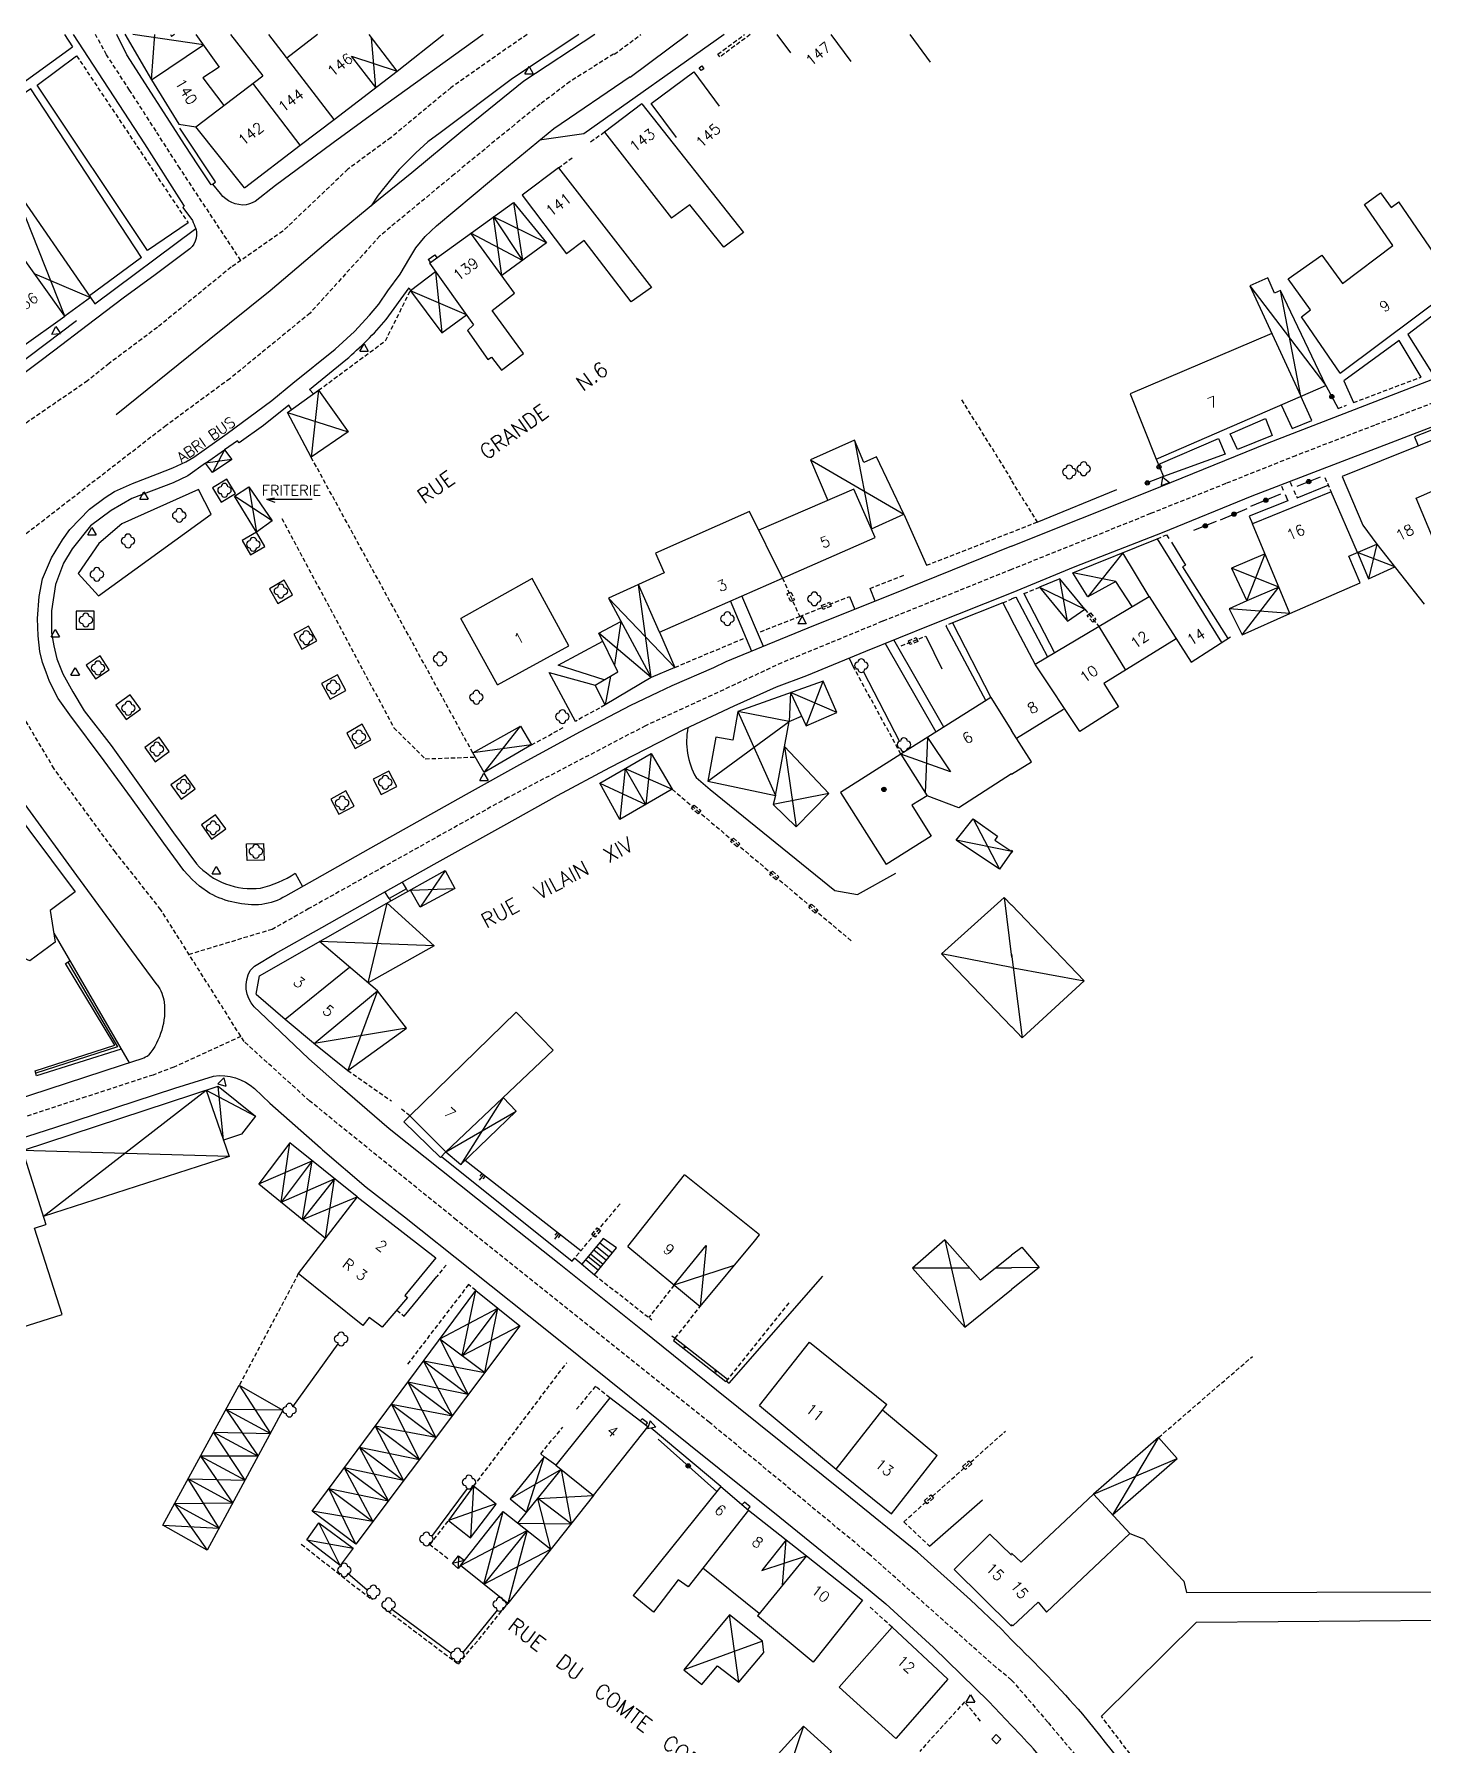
# Model space of a CAD drawing. Header units: millimetres. Extents: x 120999 to 122000, y 130000 to 131001.
# Drawn here: x 121385.4 to 121548.2, y 130799.4 to 131000 of the extents above; entities that cross this region are included whole.
import ezdxf
from ezdxf.enums import TextEntityAlignment as Align

# ---------------------------------------------------------------- set-up
doc = ezdxf.new("R2010")
doc.units = ezdxf.units.MM
doc.linetypes.add('DASHED', pattern=[0.75, 0.5, -0.25])
doc.layers.get('0').update_dxf_attribs({"linetype": 'CONTINUOUS'})
for name, color, linetype in [('W0001', 6, 'DASHED'), ('W0008', 7, 'CONTINUOUS'), ('W0100', 7, 'CONTINUOUS'), ('W0112', 1, 'DASHED'), ('W0211', 2, 'CONTINUOUS'), ('W0300', 7, 'CONTINUOUS'), ('W0310', 3, 'CONTINUOUS'), ('W0322', 7, 'CONTINUOUS'), ('W0420', 7, 'CONTINUOUS'), ('W0471', 7, 'CONTINUOUS'), ('W0984', 7, 'CONTINUOUS'), ('W0989', 7, 'CONTINUOUS'), ('W0991', 7, 'CONTINUOUS'), ('W1102', 7, 'CONTINUOUS')]:
    doc.layers.add(name, color=color, linetype=linetype)
doc.styles.get("Standard").update_dxf_attribs({"font": 'romans.shx', "width": 0.85})

# ---------------------------------------------------------------- blocks, each defined once
blk = doc.blocks.new('OH01')
at = {"layer": 'W0322', "color": 0}
for radius in [0.25, 0.15]:
    blk.add_circle((0, 0), radius, dxfattribs=at)
blk = doc.blocks.new('BI04')
at = {"layer": 'W0471', "color": 0}
for p, q in [((-1, -0.58), (0, 1.15)), ((0, 1.15), (1, -0.58)), ((-1, -0.58), (1, -0.58))]:
    blk.add_line(p, q, dxfattribs=at)
blk = doc.blocks.new('TP10')
at = {"layer": 'W0300', "color": 0}
for centre, start, end in [((-0.4, 0), 90, 270), ((0, 0.4), 0, 180), ((0.4, 0), 270, 90), ((0, -0.4), 180, 360)]:
    blk.add_arc(centre, 0.4, start, end, dxfattribs=at)
blk = doc.blocks.new('OH02')
at = {"layer": 'W0112', "color": 0}
for p, q in [((-0.5, 0.25), (0.5, 0.25)), ((-0.5, -0.25), (-0.5, 0.25)), ((0.5, 0.25), (0.5, -0.25)), ((0.5, -0.25), (-0.5, -0.25))]:
    blk.add_line(p, q, dxfattribs=at)
blk = doc.blocks.new('BI01')
at = {"layer": 'W0420', "color": 0}
for p, q in [((-0.75, 0.75), (0.75, 0.75)), ((-0.75, -0.75), (-0.75, 0.75)), ((0.75, 0.75), (0.75, -0.75)), ((0.75, -0.75), (-0.75, -0.75))]:
    blk.add_line(p, q, dxfattribs=at)
blk = doc.blocks.new('TP15')
at = {"color": 0}
for p, q in [((-0.29, 0.5), (-0.29, 0)), ((0, 1), (0, 0)), ((0.29, 0.5), (0.29, 0))]:
    blk.add_line(p, q, dxfattribs=at)
blk = doc.blocks.new('BB01')
at = {"layer": 'W0991', "color": 0}
for p, q in [((-0.5, 0.04), (-0.04, 0.5)), ((-0.48, -0.13), (0.13, 0.48)), ((-0.43, -0.25), (0.25, 0.43)), ((-0.36, -0.35), (0.35, 0.36)), ((-0.26, -0.43), (0.43, 0.26)), ((-0.13, -0.48), (0.48, 0.13)), ((0.03, -0.5), (0.5, -0.03)), ((0.31, -0.39), (0.39, -0.31))]:
    blk.add_line(p, q, dxfattribs=at)
blk.add_circle((0, 0), 0.5, dxfattribs=at)

msp = doc.modelspace()

# ---------------------------------------------------------------- linework, layer by layer
at = {"layer": 'W0001'}
msp.add_line((121453.41, 130997.69), (121456.52, 131000), dxfattribs=at)
for points in [[(121443.19, 130999.99), (121440.69, 130998.31), (121434.25, 130993.76), (121427.22, 130987.93), (121422.17, 130984.21), (121414.54, 130976.95), (121408.46, 130972.71), (121399.82, 130965.65), (121394.17, 130961.43), (121391.63, 130959.38)], [(121409.6, 130973.5), (121402.45, 130984.32), (121399.66, 130988.67), (121396.56, 130993.49), (121393.86, 130997.64), (121392.56, 131000)], [(121453.33, 130997.72), (121453.33, 130997.72), (121448.22, 130994.48), (121444.7, 130991.83), (121441.72, 130989.43), (121434.65, 130983.62), (121425.91, 130976.38), (121417.74, 130967.34), (121408.32, 130959.64), (121400.84, 130954.14), (121374.72, 130933.92)], [(121552.27, 130957.89), (121542.55, 130954.16), (121533.33, 130950.61), (121525.11, 130947.33), (121516.3, 130943.81), (121508.62, 130940.72), (121500, 130937.26)], [(121500, 130937.26), (121493.72, 130934.73), (121484.87, 130931.18), (121473.05, 130926.31), (121457.08, 130918.93), (121440.91, 130910.5), (121426.39, 130902.41), (121417.58, 130897.48), (121413.29, 130895.05), (121403.54, 130892.11)], [(121500, 130807.01), (121498.16, 130808.5), (121483.38, 130821.69), (121464.56, 130837.22), (121450.89, 130848.17), (121434.89, 130860.96), (121417.68, 130874.92), (121409.99, 130881.89), (121400.22, 130897.36), (121394.91, 130904.09), (121387.71, 130913.89), (121382.57, 130922.56), (121379.04, 130926.68), (121373.55, 130933.16)], [(121409.62, 130882.49), (121401.76, 130878.9), (121399.34, 130877.97), (121391.43, 130875.39), (121380.96, 130871.99), (121365.05, 130866.88), (121350.27, 130862.15), (121338.89, 130857.99), (121331.27, 130855.06), (121323.75, 130851.43)], [(121500, 130807.01), (121504.28, 130802.03), (121511.06, 130793.96), (121515.24, 130788.36), (121520.35, 130780.99), (121526.69, 130771.52), (121532.07, 130763.18), (121536.43, 130756.44), (121540.92, 130750)]]:
    msp.add_lwpolyline(points, dxfattribs=at)
msp.add_polyline3d([(121391.63, 130959.38, 0), (121353.26, 130933.08, 0), (121311.23, 130902.16, 0)], dxfattribs=at)
at = {"layer": 'W0008'}
msp.add_line((121462.03, 131000), (121455.26, 130994.96), dxfattribs=at)
for points in [[(121389.95, 131000), (121392.87, 130995.52), (121398.31, 130987.17), (121402.89, 130979.98), (121402.96, 130979.88), (121402.81, 130979.7)], [(121451.12, 130999.99), (121442.8, 130994.53), (121435.39, 130988.56), (121429.66, 130983.78), (121425.56, 130980.46), (121420.34, 130976.15), (121413.05, 130969.95), (121405.91, 130964.19), (121394.98, 130955.4)], [(121406.34, 130982.47), (121406.13, 130982.38), (121404.57, 130984.73), (121403.08, 130986.99), (121396.24, 130997.64), (121395.06, 131000)], [(121449.26, 130999.99), (121441.46, 130994.83), (121432.97, 130988.48), (121431.55, 130987.41), (121430.15, 130986.13), (121428.18, 130984.18), (121427.15, 130982.96), (121425.71, 130981.16), (121424.89, 130979.91)], [(121438.03, 130999.99), (121425.62, 130991.09)], [(121466.3, 130999.99), (121449.83, 130988.37), (121444.63, 130987.6)], [(121405.97, 130899.27), (121404.77, 130900.12), (121403.88, 130900.9), (121402.94, 130901.95), (121400.58, 130905.17), (121396.79, 130910.43), (121393.58, 130914.82), (121389.54, 130920.2), (121388.2, 130922.13), (121387.18, 130924.12), (121386.76, 130925.2), (121386.34, 130926.35), (121386.05, 130927.63), (121385.84, 130929.46), (121385.76, 130931.5), (121385.97, 130934.08), (121386.36, 130936.15), (121387.41, 130938.62), (121388.69, 130940.72), (121389.54, 130941.96), (121391.85, 130944.32), (121393.71, 130945.72), (121394.79, 130946.4), (121396.91, 130947.35), (121399.83, 130948.47), (121401.62, 130949.17), (121403.14, 130949.87), (121404.11, 130950.45), (121408.02, 130953.2), (121413.23, 130957.1), (121415.72, 130959.11), (121420.69, 130963.09), (121422.95, 130965.18), (121424.7, 130967.1), (121425.78, 130968.37), (121426.86, 130969.94), (121428.28, 130971.9), (121429.41, 130973.81), (121430.14, 130974.99), (121431.22, 130976.31), (121432.56, 130977.55), (121439, 130982.96), (121446.31, 130989), (121455.28, 130995.07), (121455.28, 130995.07)], [(121406.34, 130982.47), (121406.65, 130982.71), (121402.45, 130989.03)], [(121407.23, 130981.35), (121406.34, 130982.47)], [(121391.98, 130969.15), (121392.5, 130968.42), (121404.31, 130977.24)], [(121332.93, 130923.69), (121345.91, 130933.38), (121371.76, 130952.48), (121390.35, 130966.45)], [(121415.53, 130956.02), (121415.24, 130956.52), (121412.26, 130954.14), (121409.43, 130952.11), (121409.22, 130952.35), (121407.7, 130951.29)], [(121500, 130934.54), (121507.46, 130937.6), (121517.7, 130941.6), (121528.21, 130945.88), (121552.78, 130955.34)], [(121406.11, 130943.74), (121404.66, 130946.65), (121395.65, 130942.62), (121392.94, 130940.32), (121390.52, 130936.8), (121392.91, 130934.18), (121406.11, 130943.74)], [(121410.72, 130890.23), (121411.22, 130890.74), (121413.69, 130892.23), (121419.12, 130895.27), (121425.95, 130899.13), (121432.3, 130902.7), (121440.47, 130907.25), (121446.75, 130910.74), (121452.87, 130914.05), (121458.58, 130916.97), (121461.63, 130918.53), (121467.45, 130921.28), (121472.43, 130923.49), (121475.97, 130924.82), (121482.91, 130927.69), (121490.66, 130930.79), (121500, 130934.54)], [(121481.59, 130925.57), (121480.97, 130926.89)], [(121410.29, 130905.07), (121412.28, 130905.13), (121412.35, 130903.17), (121410.35, 130903.13), (121410.29, 130905.07)], [(121387.67, 130894.61), (121396.5, 130879.41)], [(121395.57, 130881), (121385.66, 130877.89), (121385.48, 130878.46), (121394.83, 130881.47), (121389.05, 130891.05), (121389.56, 130891.35)], [(121411.21, 130876.38), (121412.99, 130874.67), (121418.94, 130869.44), (121419.19, 130869.19), (121424.29, 130864.81), (121428.79, 130861.35), (121436.66, 130855.07), (121445.7, 130847.87), (121452.79, 130842.16), (121462.16, 130834.68), (121472.82, 130826.1), (121480.69, 130819.72), (121485.27, 130815.95), (121490.84, 130810.81), (121497.32, 130804.5), (121500, 130801.69)], [(121465.92, 130829.72), (121457.72, 130836.56)]]:
    msp.add_lwpolyline(points, dxfattribs=at)
for points in [[(121500, 130939.98), (121516.25, 130946.48), (121530.02, 130952.08), (121549.9, 130959.77), (121559.6, 130963.43), (121571.19, 130967.45), (121579.48, 130970.05), (121601.43, 130976.55), (121610.21, 130979.08), (121618.76, 130981.28), (121620.85, 130980.02), (121630.07, 130982.37), (121630.91, 130984.63), (121653.47, 130990.11, -0.020607), (121667.16, 130993.09, -0.034307), (121679.27, 130993.85), (121710.43, 130994.71, 0.146356), (121717.93, 130997.6), (121720.89, 131000)], [(121425.62, 130991.09), (121420.45, 130987.29), (121417.11, 130984.82), (121413.66, 130982.3), (121411.27, 130980.44, -0.053991), (121410.22, 130980.02, -0.094589)], [(121402.81, 130979.7), (121403.93, 130978.18, -0.004557), (121404.31, 130977.24, -0.093496)], [(121410.22, 130980.02, -0.258733), (121407.23, 130981.35)], [(121404.31, 130977.24, -0.346887), (121403.32, 130974.64)], [(121403.32, 130974.64), (121399.57, 130971.82), (121395.8, 130969.07), (121391.57, 130965.87), (121387.8, 130963), (121385.86, 130961.54), (121379.64, 130956.88), (121373.9, 130952.6), (121371.11, 130950.5), (121365.72, 130946.5), (121359.71, 130942.04), (121352.07, 130936.42), (121348.36, 130933.69), (121340.63, 130927.96), (121335.64, 130924.25, -0.09831), (121334.01, 130923.63, -0.091309)], [(121418.11, 130957.86), (121417.67, 130958.39), (121421.94, 130961.87, 0.040215), (121426.66, 130966.59), (121429.35, 130970.28), (121429.49, 130969.96)], [(121405.45, 130949.72), (121403.38, 130948.26), (121401.69, 130947.43), (121396.82, 130945.58), (121394.38, 130944.17), (121391.96, 130942.38), (121389.84, 130939.7), (121388.81, 130937.99), (121387.88, 130935.51), (121387.42, 130932.4), (121387.41, 130929.83), (121387.68, 130928.31), (121388.01, 130926.79), (121388.74, 130925.02), (121389.9, 130922.9), (121391.23, 130920.68), (121394.41, 130916.6), (121401.71, 130906.38), (121404.41, 130902.75, 0.247069), (121411.93, 130899.9, 0.0914), (121415.97, 130901.63), (121416.85, 130900.06)], [(121500, 130939.98), (121487.73, 130935.04), (121476.12, 130930.36), (121471.35, 130928.41), (121466.5, 130926.42), (121465.03, 130925.71), (121460.16, 130923.6), (121458.51, 130922.84), (121455.31, 130921.32), (121449.42, 130918.21), (121442.3, 130914.36), (121436.05, 130910.87), (121424.8, 130904.59), (121418.26, 130900.85), (121414.86, 130898.96, -0.10456), (121412.06, 130897.97)], [(121399.79, 130888.54), (121396.81, 130892.56), (121390.38, 130901.36), (121384.63, 130909.26), (121379.09, 130916.72), (121377.85, 130918.4), (121376.53, 130919.77, 0.010047), (121375.14, 130921.24, 0.051734)], [(121412.06, 130897.97, -0.142614), (121405.97, 130899.27)], [(121500, 130811.71), (121498.83, 130812.96), (121495.19, 130816.4), (121488.96, 130822.02), (121480.48, 130828.9), (121465.38, 130841.02), (121456.72, 130847.99), (121446.94, 130855.81), (121437.35, 130863.39), (121427.01, 130871.67), (121421.24, 130876.64), (121417.6, 130879.86), (121411.8, 130885.39), (121411.16, 130885.96, -0.328767), (121410.72, 130890.23)], [(121399.79, 130888.54, -0.130394), (121400.61, 130886.5, -0.069444)], [(121400.61, 130886.5, -0.205066), (121398.78, 130880.3)], [(121328.99, 130857.69), (121332.8, 130858.85), (121339.66, 130861.11), (121353.08, 130865.45), (121364.1, 130869), (121375.45, 130872.58), (121382.7, 130874.91), (121395.71, 130879.16), (121398.05, 130879.9, 0.043362), (121398.78, 130880.3, 0.035871)], [(121333.18, 130853.5), (121334.59, 130854.42), (121336.01, 130855.09), (121339.26, 130856.15), (121346.45, 130858.49), (121355.32, 130861.39), (121367.05, 130865.15), (121376.91, 130868.35), (121387.9, 130871.86), (121401.87, 130876.43), (121406.42, 130877.85, 0.107869)], [(121406.42, 130877.85, -0.218696), (121411.21, 130876.38, 0.118999)], [(121500, 130811.71, -0.019995), (121508.32, 130803.01, -0.007459), (121518.79, 130789.62, -0.009955), (121529.18, 130774.05), (121544.69, 130750)], [(121536.53, 130750), (121522.71, 130771.26, 0.006414), (121516.53, 130780.39, 0.020684), (121505.68, 130795.21, 0.023551), (121500, 130801.69, -1.163655)]]:
    msp.add_lwpolyline(points, format="xyb", dxfattribs=at)
for points in [[(121407.3, 130945.17), (121408.97, 130946.17), (121407.97, 130947.85), (121406.3, 130946.85)], [(121410.76, 130938.98), (121412.44, 130939.96), (121411.46, 130941.64), (121409.78, 130940.66)], [(121413.94, 130933.28), (121415.67, 130934.27), (121414.68, 130935.99), (121412.96, 130935.01)], [(121390.31, 130930.28), (121392.42, 130930.27), (121392.42, 130932.39), (121390.31, 130932.39)], [(121416.76, 130927.93), (121418.51, 130928.88), (121417.56, 130930.63), (121415.81, 130929.68)], [(121391.47, 130926.04), (121392.55, 130924.42), (121394.17, 130925.5), (121393.09, 130927.12)], [(121420.08, 130922.05), (121421.93, 130923.05), (121420.93, 130924.89), (121419.08, 130923.89)], [(121394.96, 130921.33), (121396.16, 130919.67), (121397.83, 130920.87), (121396.62, 130922.54)], [(121398.35, 130916.39), (121399.56, 130914.72), (121401.22, 130915.92), (121400.02, 130917.59)], [(121423.03, 130916.27), (121424.84, 130917.29), (121423.83, 130919.1), (121422.02, 130918.08)], [(121426.06, 130910.85), (121427.89, 130911.79), (121426.95, 130913.62), (121425.12, 130912.68)], [(121401.4, 130911.99), (121402.61, 130910.32), (121404.27, 130911.52), (121403.07, 130913.19)], [(121421.11, 130908.56), (121422.89, 130909.51), (121421.94, 130911.29), (121420.16, 130910.34)], [(121404.98, 130907.3), (121406.18, 130905.63), (121407.85, 130906.83), (121406.65, 130908.5)]]:
    msp.add_lwpolyline(points, close=True, dxfattribs=at)
at = {"layer": 'W0100'}
msp.add_line((121474.1, 130997.85), (121472.5, 131000), dxfattribs=at)
for points in [[(121388.92, 131000), (121389.85, 130998.55)], [(121396, 131000.04), (121399.12, 130994.7), (121399.54, 131000)], [(121405.22, 130998.78), (121396.95, 131000)], [(121401.34, 131000), (121401.47, 130999.79)], [(121401.83, 131000), (121401.47, 130999.79)], [(121404.34, 131000), (121407.08, 130996.19), (121405.15, 130994.94), (121407.6, 130991.67)], [(121408.41, 131000), (121412.18, 130995.18)], [(121420.54, 130990.05), (121412.9, 131000)], [(121418.61, 131000), (121415.02, 130997.24)], [(121427.96, 130995.72), (121424.64, 131000)], [(121427.96, 130995.72), (121433.38, 131000)], [(121380.16, 130991.57), (121389.85, 130998.55)], [(121399.12, 130994.7), (121405.22, 130998.78)], [(121425.44, 130993.8), (121424.95, 130999.6)], [(121425.44, 130993.8), (121422.6, 130997.45), (121427.96, 130995.72)], [(121399.12, 130994.7), (121402.32, 130989.51)], [(121404.33, 130989.16), (121412.18, 130995.18)], [(121416.57, 130987.04), (121411.02, 130994.29)], [(121420.54, 130990.05), (121427.96, 130995.72)], [(121460.71, 130987.91), (121457.73, 130991.93), (121462.73, 130995.64), (121465.71, 130991.62)], [(121456.64, 130991.89), (121452.26, 130988.55)], [(121456.64, 130991.89), (121468.55, 130976.77)], [(121416.57, 130987.04), (121420.54, 130990.05)], [(121402.32, 130989.51), (121404.33, 130989.16)], [(121410.02, 130982.02), (121404.33, 130989.16)], [(121452.26, 130988.55), (121460.1, 130978.47)], [(121410.02, 130982.02), (121416.57, 130987.04)], [(121446.86, 130984.36), (121442.6, 130981.18)], [(121446.86, 130984.36), (121457.79, 130970.34)], [(121378.13, 130971.54), (121374.61, 130976.5), (121382.86, 130982.38), (121391.98, 130969.15), (121388.96, 130966.99), (121382.86, 130982.38)], [(121431.73, 130973.17), (121441.57, 130980.31)], [(121441.57, 130980.31), (121445.44, 130975.56), (121440.21, 130971.74), (121439.25, 130978.63), (121442.65, 130973.52), (121436.59, 130976.7)], [(121441.57, 130980.31), (121442.65, 130973.52)], [(121442.6, 130981.18), (121447.81, 130974.3)], [(121468.55, 130976.77), (121466.25, 130975.05), (121462.26, 130980.03), (121460.1, 130978.47)], [(121534.01, 130966.91), (121535.05, 130967.72), (121532.45, 130971.36), (121536.37, 130974.12), (121538.82, 130970.8), (121544.71, 130975.26), (121541.39, 130980.05), (121543.27, 130981.45), (121544.51, 130979.73), (121545.4, 130980.38)], [(121552.18, 130970.49), (121545.4, 130980.38)], [(121445.44, 130975.56), (121439.25, 130978.63)], [(121431.73, 130973.17), (121436.91, 130965.96), (121436.18, 130965.31), (121438.58, 130961.88), (121439.02, 130962.17), (121440.19, 130960.63), (121442.74, 130962.6), (121439.09, 130967.62), (121441.72, 130969.66), (121436.59, 130976.7)], [(121457.79, 130970.34), (121455.38, 130968.66), (121449.88, 130975.85), (121447.81, 130974.3)], [(121388.96, 130966.99), (121383.15, 130975.13)], [(121431.59, 130973.62), (121432.34, 130974.16)], [(121432.34, 130974.16), (121432.6, 130973.8)], [(121385.44, 130971.92), (121391.98, 130969.15)], [(121432.44, 130972.19), (121429.49, 130969.96), (121433.2, 130965.02), (121436.06, 130967.14), (121429.49, 130969.96)], [(121431.59, 130973.62), (121431.85, 130973.26)], [(121432.44, 130972.19), (121433.2, 130965.02)], [(121536.85, 130958.85), (121531.53, 130969.97), (121530.84, 130969.68), (121530.04, 130971.46), (121527.95, 130970.54), (121533.91, 130957.57), (121531.53, 130969.97)], [(121527.95, 130970.54), (121536.85, 130958.85)], [(121538.53, 130960.3), (121552.18, 130970.49)], [(121383.93, 130963.39), (121388.96, 130966.99)], [(121538.53, 130960.3), (121534.01, 130966.91)], [(121530.52, 130964.95), (121513.9, 130957.86), (121516.94, 130950.21)], [(121415.07, 130955.69), (121418.72, 130958.28), (121422.18, 130953.4), (121417.85, 130950.44), (121415.07, 130955.69), (121422.18, 130953.4)], [(121418.72, 130958.28), (121417.85, 130950.44)], [(121516.94, 130950.21), (121536.85, 130958.85)], [(121551.87, 130935.06), (121547.46, 130945.61), (121554.49, 130948.72), (121552.48, 130953.68), (121538.76, 130948.15), (121541.2, 130942.45), (121542.85, 130940.25)], [(121550.56, 130952.9), (121550.16, 130953.94), (121547.27, 130952.83), (121547.7, 130951.75)], [(121483.56, 130942.03), (121487.38, 130943.74), (121484.14, 130950.47), (121482.68, 130949.79), (121481.57, 130952.41), (121476.43, 130950.13), (121478.45, 130945.37)], [(121481.57, 130952.41), (121483.56, 130942.03)], [(121407.7, 130951.29), (121408.55, 130950.17), (121406.3, 130948.65), (121405.45, 130949.72), (121407.7, 130951.29), (121406.3, 130948.65)], [(121408.55, 130950.17), (121405.45, 130949.72)], [(121476.43, 130950.13), (121487.38, 130943.74)], [(121408.88, 130945.87), (121410.54, 130946.94), (121413.28, 130942.98), (121411.46, 130941.64), (121408.88, 130945.87)], [(121413.28, 130942.98), (121408.88, 130945.87)], [(121410.54, 130946.94), (121411.46, 130941.64)], [(121481.51, 130946.7), (121470.36, 130941.86)], [(121483.99, 130941.03), (121481.51, 130946.7)], [(121540.57, 130939.26), (121537.49, 130946.36), (121528.26, 130942.63)], [(121469.27, 130944.08), (121458.23, 130939.17), (121459.25, 130936.85), (121452.71, 130933.9), (121457.72, 130924.6)], [(121473.12, 130936.26), (121469.27, 130944.08)], [(121532.65, 130932.08), (121528.26, 130942.63)], [(121473.12, 130936.26), (121483.99, 130941.03)], [(121514.15, 130932.91), (121512.23, 130935.86), (121508.93, 130934.07), (121507.18, 130936.87), (121517.09, 130940.85), (121524.61, 130928.69)], [(121539.54, 130938.82), (121542.85, 130940.25), (121548.39, 130933.19)], [(121542.85, 130940.25), (121541.85, 130936.17)], [(121516.15, 130934.1), (121513.03, 130939.22), (121508.93, 130934.07)], [(121529.73, 130939.1), (121525.79, 130937.43), (121527.58, 130933.57), (121525.53, 130932.66), (121527.06, 130929.61), (121532.65, 130932.08), (121525.53, 130932.66)], [(121527.06, 130929.61), (121531.36, 130935.18), (121527.58, 130933.57), (121529.73, 130939.1)], [(121540.88, 130935.7), (121539.54, 130938.82)], [(121540.57, 130939.26), (121541.85, 130936.17), (121544.94, 130937.59), (121540.57, 130939.26)], [(121443.76, 130936.19), (121435.42, 130931.51)], [(121448.08, 130928.32), (121443.76, 130936.19)], [(121458.72, 130929.92), (121473.12, 130936.26)], [(121503.26, 130935.17), (121506.57, 130931.21), (121508.59, 130932.61), (121505.66, 130936.15), (121503.26, 130935.17), (121508.59, 130932.61)], [(121506.57, 130931.21), (121505.66, 130936.15)], [(121512.23, 130935.86), (121507.18, 130936.87)], [(121531.36, 130935.18), (121525.79, 130937.43)], [(121532.65, 130932.08), (121540.88, 130935.7)], [(121452.71, 130933.9), (121460.51, 130925.78)], [(121457.72, 130924.6), (121456.26, 130935.5)], [(121458.72, 130929.92), (121456.26, 130935.5)], [(121502.76, 130926.16), (121516.15, 130934.1), (121521.05, 130926.41), (121525.69, 130929.38)], [(121498.99, 130933.35), (121493.06, 130931)], [(121498.99, 130933.35), (121500, 130931.4)], [(121439.69, 130923.72), (121435.42, 130931.51)], [(121458.72, 130929.92), (121460.51, 130925.78), (121457.72, 130924.6), (121452.32, 130921.37), (121451.16, 130923.7), (121453.82, 130925.25), (121451.59, 130929.8), (121454.18, 130931.16), (121453.42, 130926.06)], [(121457.72, 130924.6), (121451.59, 130929.8)], [(121493.06, 130931), (121497.57, 130922.23)], [(121502.81, 130926.06), (121500, 130931.4)], [(121510.24, 130930.59), (121513.38, 130925.46)], [(121439.69, 130923.72), (121448.08, 130928.32)], [(121519.3, 130929.14), (121510.81, 130923.87), (121512.56, 130921.16), (121508.01, 130918.26)], [(121508.01, 130918.26), (121502.81, 130926.06)], [(121452.98, 130924.76), (121452.32, 130921.37)], [(121477.92, 130924.18), (121467.9, 130920.61), (121467.29, 130917.26), (121465.31, 130917.59), (121464.38, 130912.42), (121472.3, 130910.77), (121472.03, 130909.7), (121474.73, 130907.06), (121478.58, 130910.97), (121473.36, 130916.49)], [(121474.09, 130922.82), (121475.9, 130918.94), (121479.49, 130920.49), (121477.92, 130924.18)], [(121475.9, 130918.94), (121477.92, 130924.18)], [(121474.09, 130922.82), (121473.9, 130919.43), (121467.9, 130920.61), (121472.3, 130910.77)], [(121479.49, 130920.49), (121474.09, 130922.82)], [(121497.57, 130922.23), (121487.03, 130915.6)], [(121497.57, 130922.23), (121500, 130918.36)], [(121472.3, 130910.77), (121473.9, 130919.43), (121475.38, 130920.05)], [(121500.57, 130917.48), (121506.08, 130920.87)], [(121364.96, 130909.39), (121376.5, 130917.73), (121390.16, 130899.46), (121387.23, 130897.28), (121387.84, 130893.55), (121384.87, 130891.37), (121381.49, 130892.85), (121378.66, 130890.86), (121364.96, 130909.39)], [(121438.15, 130913.45), (121436.81, 130915.75), (121442.41, 130918.88), (121443.7, 130916.68), (121438.15, 130913.45)], [(121438.15, 130913.45), (121442.41, 130918.88)], [(121464.38, 130912.42), (121473.9, 130919.43)], [(121490.15, 130917.56), (121492.83, 130913.51), (121487.03, 130915.6)], [(121490.15, 130917.56), (121489.87, 130911.09)], [(121500, 130913.24), (121502.34, 130914.69), (121500, 130918.38)], [(121443.7, 130916.68), (121436.81, 130915.75)], [(121451.73, 130912.2), (121457.73, 130915.67), (121460.2, 130911.48), (121454.05, 130907.95), (121451.73, 130912.2), (121457.1, 130909.7), (121454.7, 130913.92), (121460.2, 130911.48)], [(121457.73, 130915.67), (121457.1, 130909.7)], [(121473.36, 130916.49), (121474.73, 130907.06)], [(121487.03, 130915.6), (121479.92, 130911.09)], [(121487.03, 130915.6), (121490.09, 130910.73)], [(121454.7, 130913.92), (121454.05, 130907.95)], [(121500, 130913.31), (121493.82, 130909.3), (121490.09, 130910.73), (121488.3, 130909.62), (121490.57, 130905.99), (121485.28, 130902.65)], [(121478.58, 130910.97), (121472.03, 130909.7)], [(121479.92, 130911.09), (121485.28, 130902.65)], [(121495.49, 130908.03), (121498.36, 130906), (121498.04, 130905.53), (121500.05, 130904.19), (121498.57, 130902.12), (121493.52, 130905.52), (121495.49, 130908.03), (121498.57, 130902.12)], [(121500.05, 130904.19), (121493.52, 130905.52)], [(121500, 130904.01), (121500.14, 130904.21), (121500, 130904.31)], [(121500.14, 130904.21), (121500, 130904.24)], [(121427.28, 130898.42), (121433.57, 130901.94), (121434.72, 130899.85), (121430.63, 130897.65), (121429.5, 130899.66), (121434.72, 130899.85)], [(121433.57, 130901.94), (121430.63, 130897.65)], [(121429.2, 130899.5), (121429.03, 130899.79), (121427, 130898.66), (121427.18, 130898.36)], [(121411.4, 130887.46), (121411.81, 130889.59), (121427.28, 130898.42)], [(121424.53, 130888.78), (121426.77, 130898.13)], [(121426.77, 130898.13), (121432.27, 130893.11), (121424.53, 130888.78)], [(121500, 130897.87), (121499.15, 130898.79), (121491.77, 130892.18), (121500, 130883.61)], [(121499.15, 130898.79), (121500, 130891.79)], [(121500, 130897.94), (121508.52, 130889.03), (121501.25, 130882.33), (121500, 130883.64)], [(121414.8, 130884.53), (121418.38, 130881.53), (121422.15, 130878.5), (121429.02, 130883.48), (121425.62, 130887.85), (121418.85, 130893.61)], [(121432.27, 130893.11), (121418.85, 130893.61)], [(121500, 130890.59), (121491.77, 130892.18)], [(121500, 130892.16), (121501.25, 130882.33)], [(121414.8, 130884.53), (121422.36, 130890.63)], [(121500, 130890.57), (121508.52, 130889.03)], [(121411.4, 130887.46), (121414.8, 130884.53)], [(121418.2, 130881.68), (121425.62, 130887.85), (121422.15, 130878.5)], [(121429.02, 130883.48), (121418.2, 130881.68)], [(121429.44, 130873.18), (121441.89, 130885.35)], [(121446.24, 130880.9), (121441.89, 130885.35)], [(121433.66, 130868.97), (121446.24, 130880.9)], [(121384.02, 130869.1), (121406.95, 130876.67), (121411.34, 130873.15), (121409.69, 130871.05), (121407.59, 130870.33)], [(121386.43, 130861.36), (121405.54, 130876.2), (121411.34, 130873.15)], [(121405.54, 130876.2), (121408.25, 130868.43), (121386.43, 130861.36)], [(121407.59, 130870.33), (121406.95, 130876.67)], [(121433.66, 130868.97), (121435.42, 130867.47), (121441.9, 130873.74), (121440.38, 130875.34), (121435.42, 130867.47)], [(121433.66, 130868.97), (121441.9, 130873.74)], [(121429.44, 130873.18), (121428.72, 130872.46), (121433.01, 130868.31), (121433.66, 130868.97)], [(121429.44, 130873.18), (121433.66, 130868.97)], [(121423.25, 130863.7), (121415.36, 130870), (121411.71, 130865.21), (121419.54, 130858.85), (121420.61, 130865.81), (121416.85, 130861.04), (121417.96, 130867.92), (121414.34, 130863.07), (121415.36, 130870)], [(121408.25, 130868.43), (121384.02, 130869.1)], [(121384.02, 130869.1), (121386.72, 130860.42)], [(121411.71, 130865.21), (121417.96, 130867.92)], [(121414.34, 130863.07), (121420.61, 130865.81)], [(121455.01, 130857.85), (121461.66, 130866.26)], [(121469.86, 130858.5), (121470.45, 130859.21), (121461.66, 130866.26)], [(121423.25, 130863.7), (121416.35, 130854.67)], [(121416.85, 130861.04), (121423.25, 130863.7)], [(121423.25, 130863.7), (121432.48, 130856.53)], [(121376.49, 130857.28), (121379.16, 130857.97), (121380.67, 130853.35), (121378.98, 130852.82), (121380.85, 130847.4), (121388.65, 130849.87), (121385.39, 130860.01), (121386.72, 130860.42)], [(121448.76, 130856.48), (121451.09, 130854.52), (121453.65, 130857.69)], [(121452.12, 130858.79), (121449.59, 130855.79)], [(121451, 130857.46), (121452.49, 130856.25)], [(121451.32, 130857.85), (121452.81, 130856.64)], [(121451.7, 130858.3), (121453.18, 130857.11)], [(121453.65, 130857.69), (121452.12, 130858.79)], [(121455.01, 130857.85), (121463.47, 130850.81)], [(121460.42, 130853.34), (121464.2, 130857.97), (121463.47, 130850.81)], [(121463.47, 130850.81), (121469.86, 130858.5)], [(121500, 130856.79), (121496.34, 130853.89), (121492.16, 130858.63), (121488.38, 130855.32), (121494.51, 130848.39), (121500, 130852.82)], [(121492.16, 130858.63), (121494.51, 130848.39)], [(121500, 130856.86), (121501.19, 130857.77), (121503.24, 130855.39), (121500, 130852.8)], [(121432.48, 130856.53), (121428.84, 130852.11), (121429.14, 130851.87), (121426.2, 130848.38), (121424.66, 130849.51), (121423.92, 130848.57), (121416.35, 130854.67)], [(121450.04, 130856.32), (121451.55, 130855.09)], [(121450.34, 130856.69), (121451.86, 130855.46)], [(121450.61, 130857.01), (121452.12, 130855.79)], [(121460.42, 130853.34), (121467.51, 130855.67)], [(121495.09, 130855.32), (121488.38, 130855.32)], [(121500, 130855.32), (121498.15, 130855.32)], [(121503.24, 130855.39), (121500, 130855.37)], [(121437.15, 130852.7), (121442.34, 130848.55), (121423.09, 130822.93), (121417.96, 130826.8), (121437.15, 130852.7)], [(121423.09, 130822.94), (121419.93, 130829.46), (121426.91, 130828.02), (121423.51, 130834.3), (121430.56, 130832.88), (121427.27, 130839.36), (121434.42, 130838.01), (121431.02, 130844.43), (121438.22, 130843.06), (121439.76, 130850.62), (121435.57, 130845.05), (121437.15, 130852.7)], [(121432.95, 130847.02), (121439.76, 130850.62)], [(121442.34, 130848.55), (121435.57, 130845.05)], [(121432.95, 130847.02), (121436.28, 130840.48), (121429.18, 130841.94), (121432.49, 130835.44), (121425.36, 130836.79), (121428.7, 130830.4), (121421.74, 130831.9), (121425.08, 130825.59)], [(121432.95, 130847.02), (121438.22, 130843.06)], [(121470.44, 130839.19), (121476.31, 130846.64)], [(121476.31, 130846.64), (121485.39, 130839.33)], [(121431.02, 130844.43), (121436.28, 130840.48)], [(121400.45, 130825.17), (121409.43, 130841.59), (121414.55, 130838.66), (121405.67, 130822.24), (121400.45, 130825.17)], [(121409.43, 130841.59), (121413.07, 130835.93)], [(121429.18, 130841.94), (121434.42, 130838.01)], [(121427.27, 130839.36), (121432.49, 130835.44)], [(121457.35, 130836.71), (121452.88, 130840.12), (121446.55, 130832.2), (121450.97, 130828.65), (121457.35, 130836.71)], [(121479.43, 130831.75), (121485.39, 130839.33)], [(121414.55, 130838.66), (121407.87, 130838.74), (121411.64, 130833.27)], [(121407.87, 130838.74), (121413.07, 130835.93)], [(121457.09, 130836.9), (121457.31, 130837.16), (121456.67, 130837.66), (121456.45, 130837.39)], [(121470.44, 130839.19), (121479.43, 130831.75)], [(121484.88, 130838.69), (121491.29, 130833.36)], [(121400.45, 130825.17), (121407.07, 130824.83), (121403.42, 130830.6), (121410.12, 130830.46), (121406.42, 130836.09), (121413.07, 130835.93)], [(121406.42, 130836.09), (121411.64, 130833.27)], [(121425.36, 130836.79), (121430.56, 130832.88)], [(121511.85, 130826.38), (121519.41, 130833), (121517.23, 130835.45), (121509.6, 130828.8), (121519.41, 130833)], [(121517.23, 130835.45), (121511.85, 130826.38)], [(121411.64, 130833.27), (121404.88, 130833.28), (121408.66, 130827.77), (121401.81, 130827.67), (121405.67, 130822.24)], [(121404.88, 130833.28), (121410.12, 130830.46)], [(121423.51, 130834.3), (121428.7, 130830.4)], [(121485.9, 130826.49), (121491.29, 130833.36)], [(121421.74, 130831.9), (121426.91, 130828.02)], [(121446.55, 130832.2), (121445.18, 130833.2), (121441.18, 130828.24), (121443.12, 130826.68)], [(121447.17, 130831.7), (121441.18, 130828.24)], [(121442.09, 130825.42), (121447.17, 130831.7), (121448.33, 130825.32), (121444.43, 130828.31), (121450.97, 130828.65)], [(121443.12, 130826.68), (121445.18, 130833.2)], [(121479.43, 130831.75), (121485.9, 130826.49)], [(121403.42, 130830.6), (121408.66, 130827.77)], [(121419.93, 130829.46), (121425.08, 130825.59), (121417.96, 130826.8)], [(121433.98, 130825.7), (121436.54, 130823.68), (121439.57, 130827.63), (121436.91, 130829.74), (121433.98, 130825.7)], [(121436.91, 130829.74), (121436.54, 130823.68)], [(121465.92, 130829.72), (121455.62, 130816.93)], [(121465.92, 130829.72), (121469.16, 130826.93)], [(121401.81, 130827.67), (121407.07, 130824.83)], [(121439.52, 130827.68), (121433.98, 130825.7)], [(121450.97, 130828.65), (121440.94, 130815.98), (121435.38, 130820.44), (121440.39, 130826.76), (121445.97, 130822.34)], [(121445.97, 130822.34), (121444.43, 130828.31)], [(121469.07, 130827.01), (121469.33, 130827.31), (121468.68, 130827.87), (121468.41, 130827.58)], [(121500, 130813.53), (121500.15, 130813.38), (121503.1, 130816.13), (121504.09, 130814.98), (121513.88, 130824.2), (121509.6, 130828.8), (121501.11, 130820.85), (121500, 130821.87)], [(121417.33, 130823.46), (121418.76, 130825.46), (121422.79, 130822.48), (121421.27, 130820.45), (121417.33, 130823.46), (121422.79, 130822.48)], [(121421.27, 130820.45), (121418.76, 130825.46)], [(121443.17, 130824.56), (121438.12, 130818.24), (121440.39, 130826.76)], [(121442.09, 130825.42), (121448.33, 130825.32)], [(121469.16, 130826.93), (121462.07, 130817.95)], [(121469.16, 130826.93), (121475.94, 130821.59)], [(121435.38, 130820.44), (121443.17, 130824.56)], [(121443.17, 130824.56), (121440.94, 130815.98)], [(121473.56, 130823.46), (121470.72, 130819.84), (121475.94, 130821.59)], [(121473.12, 130818.14), (121473.56, 130823.46)], [(121500, 130821.67), (121497.44, 130824.1), (121493.26, 130819.99), (121500, 130813.34)], [(121435.38, 130820.44), (121435.11, 130820.1), (121434.42, 130820.66), (121435.15, 130821.58), (121435.85, 130821.03), (121434.42, 130820.66)], [(121435.15, 130821.58), (121435.11, 130820.1)], [(121438.12, 130818.24), (121445.97, 130822.34)], [(121475.94, 130821.59), (121470.19, 130814.55)], [(121475.94, 130821.59), (121482.5, 130816.39)], [(121470.39, 130814.8), (121463.78, 130820.11)], [(121462.07, 130817.95), (121460.91, 130818.77), (121457.99, 130814.96), (121455.62, 130816.93)], [(121482.5, 130816.39), (121476.73, 130809.11)], [(121468.02, 130806.76), (121470.95, 130810.23), (121470.77, 130811.55), (121466.91, 130814.66), (121461.55, 130808.22), (121463.66, 130806.47), (121465.53, 130808.67), (121468.02, 130806.76), (121466.91, 130814.66)], [(121476.73, 130809.11), (121470.19, 130814.55)], [(121485.98, 130813.19), (121479.79, 130806.17)], [(121485.98, 130813.19), (121492.54, 130807.09)], [(121470.77, 130811.55), (121461.55, 130808.22)], [(121486.43, 130800.14), (121479.79, 130806.17)], [(121492.54, 130807.09), (121486.43, 130800.14)], [(121475.61, 130801.59), (121478.89, 130798.62), (121471.93, 130790.76), (121468.55, 130793.82), (121475.61, 130801.59), (121471.93, 130790.76)]]:
    msp.add_lwpolyline(points, dxfattribs=at)
at = {"layer": 'W0112'}
for p, q in [((121465.55, 130997.69), (121468.67, 131000)), ((121463.35, 130996.1), (121463.66, 130996.32)), ((121463.66, 130996.32), (121463.89, 130996))]:
    msp.add_line(p, q, dxfattribs=at)
for points in [[(121469.34, 131000), (121465.79, 130997.37), (121465.55, 130997.69)], [(121390.35, 130997.51), (121403.44, 130977.9)], [(121463.89, 130996), (121463.59, 130995.77), (121463.35, 130996.1)], [(121452.26, 130988.55), (121450.54, 130987.32)], [(121446.86, 130984.36), (121448.65, 130985.7)], [(121418.72, 130958.28), (121426.57, 130964.09), (121429.49, 130969.96)], [(121540.09, 130956.84), (121548.03, 130959.83)], [(121500, 130947.83), (121494.07, 130957.3)], [(121538.3, 130956.16), (121539.28, 130956.53)], [(121436.81, 130915.75), (121417.85, 130950.44)], [(121500, 130947.64), (121503.01, 130942.82), (121500, 130941.6)], [(121536.73, 130948.05), (121537.49, 130946.36)], [(121531.9, 130946.53), (121531.65, 130947.11)], [(121532.92, 130947), (121532.69, 130947.49)], [(121533.1, 130946.53), (121533.48, 130945.68)], [(121414.41, 130943.25), (121427.55, 130918.7), (121431.24, 130915.06), (121437.09, 130915.26)], [(121490.01, 130937.75), (121500, 130941.64)], [(121517.09, 130940.85), (121518.18, 130941.33), (121518.44, 130940.87)], [(121473.12, 130936.26), (121475.15, 130931.75), (121480.98, 130934.09)], [(121483.4, 130935.03), (121487.54, 130936.67)], [(121498.99, 130933.35), (121500, 130933.78)], [(121500, 130933.83), (121500.5, 130934.04)], [(121501.44, 130934.43), (121503.26, 130935.17)], [(121475.15, 130931.75), (121470.23, 130929.8)], [(121508.59, 130932.61), (121510.24, 130930.59)], [(121493.06, 130931), (121492.29, 130930.67)], [(121460.51, 130925.78), (121468.83, 130929.28)], [(121487.05, 130928.31), (121489.93, 130929.44)], [(121487.03, 130915.6), (121481.59, 130925.57)], [(121452.32, 130921.37), (121448.84, 130919.45)], [(121443.7, 130916.68), (121447.41, 130918.72)], [(121460.2, 130911.48), (121481.33, 130893.6)], [(121422.15, 130878.5), (121427.26, 130874.93)], [(121429.44, 130873.18), (121428.26, 130874.1)], [(121448.47, 130856.14), (121454.24, 130863.04)], [(121433.7, 130855.68), (121432.58, 130854.35)], [(121416.35, 130854.67), (121409.43, 130841.59)], [(121437.15, 130852.7), (121436.31, 130853.39), (121429.15, 130844.05)], [(121451.09, 130854.52), (121457.8, 130849.27)], [(121460.42, 130853.34), (121457.47, 130849.53)], [(121427.9, 130850.39), (121428.78, 130849.69)], [(121460.16, 130847.37), (121460.55, 130847.09), (121463.47, 130850.81)], [(121473.86, 130851.26), (121466.48, 130842.01)], [(121436.91, 130829.74), (121447.83, 130844.23)], [(121517.23, 130835.45), (121528.25, 130844.95)], [(121452.88, 130840.12), (121451.19, 130841.47), (121448.82, 130838.57)], [(121445.18, 130833.2), (121444.79, 130833.54), (121447.36, 130836.67)], [(121487.36, 130825.56), (121499.27, 130836.19)], [(121433.89, 130821.21), (121431.78, 130822.88), (121433.98, 130825.7)], [(121487.36, 130825.56), (121490.39, 130822.7)], [(121416.7, 130822.93), (121424.99, 130816.43)], [(121426.24, 130815.57), (121435.13, 130808.87), (121440.94, 130815.98)], [(121485.98, 130813.19), (121483.38, 130815.6)], [(121496.36, 130802.2), (121494.49, 130804.44), (121489.23, 130798.64)], [(121546.62, 130750), (121520.72, 130789.4), (121510.54, 130802.75)]]:
    msp.add_lwpolyline(points, dxfattribs=at)
at = {"layer": 'W0211'}
for points in [[(121449.48, 130857.35), (121435.93, 130867.96)], [(121460.55, 130847.09), (121460.36, 130846.84), (121466.48, 130842.01)], [(121460.55, 130847.09), (121466.7, 130842.28)]]:
    msp.add_lwpolyline(points, dxfattribs=at)
at = {"layer": 'W0310'}
for points in [[(121403.44, 130977.9), (121398.65, 130974.68)], [(121397.95, 130973.84), (121391.84, 130969.35)], [(121503.01, 130942.82), (121512.36, 130946.64)], [(121489.93, 130929.44), (121491.84, 130925.61)], [(121482.62, 130925.27), (121486.85, 130917.1)], [(121389.31, 130891.2), (121395.15, 130881.27), (121385.57, 130878.19)], [(121415.71, 130839.06), (121421.01, 130846.43)], [(121432.01, 130823.86), (121436.19, 130829.46)], [(121424.41, 130817.55), (121422.14, 130819.5)], [(121434.25, 130810.14), (121427.3, 130815.29)], [(121439.68, 130815.22), (121435.66, 130810.25)]]:
    msp.add_lwpolyline(points, dxfattribs=at)
at = {"layer": 'W0322'}
for points in [[(121536.85, 130958.85), (121538.3, 130956.16)], [(121516.94, 130950.21), (121517.8, 130948.15), (121515.92, 130947.42)], [(121536.18, 130948.09), (121533.45, 130947.01)], [(121531.54, 130946.11), (121528.01, 130944.63)], [(121527.58, 130944.36), (121524.48, 130943.06)], [(121524.01, 130942.89), (121521.34, 130941.85)], [(121465.44, 130829.13), (121458.55, 130835.27)]]:
    msp.add_lwpolyline(points, dxfattribs=at)
at = {"layer": 'W0984'}
for points in [[(121412.6, 130945.49), (121413.57, 130945.68)], [(121412.6, 130945.49), (121413.58, 130945.16)], [(121412.6, 130945.49), (121417.99, 130945.49)]]:
    msp.add_lwpolyline(points, dxfattribs=at)
at = {"layer": 'W0989'}
for points in [[(121398.65, 130974.68), (121385.74, 130994.06), (121390.35, 130997.51)], [(121397.95, 130973.84), (121384.97, 130993.65), (121380.73, 130990.71)], [(121552.78, 130969.62), (121546.49, 130964.82), (121549.24, 130960.42)], [(121548.03, 130959.83), (121545.44, 130964.1), (121538.95, 130959.39), (121540.09, 130956.84)], [(121531.62, 130956.58), (121532.9, 130953.8), (121535.22, 130954.74), (121533.91, 130957.57)], [(121525.63, 130953.19), (121529.77, 130954.98), (121530.57, 130952.96), (121526.5, 130951.34), (121525.63, 130953.19)], [(121517.2, 130949.59), (121524.25, 130952.61), (121525.07, 130950.8), (121517.8, 130948.15)], [(121532.1, 130946.07), (121532.42, 130945.31)], [(121533.48, 130945.68), (121537.13, 130947.17)], [(121487.38, 130943.74), (121490.01, 130937.75)], [(121532.42, 130945.31), (121527.88, 130943.53), (121528.26, 130942.63)], [(121518.74, 130940.46), (121520.38, 130937.78), (121520.05, 130937.56), (121525.37, 130929.18)], [(121469.52, 130927.66), (121467.02, 130933.58)], [(121470.91, 130928.23), (121468.35, 130934.16)], [(121480.98, 130934.09), (121481.62, 130932.58)], [(121484.01, 130933.54), (121483.4, 130935.03)], [(121500.5, 130934.04), (121504.21, 130927.02)], [(121501.44, 130934.43), (121505.02, 130927.5)], [(121492.29, 130930.67), (121497, 130921.87)], [(121452.23, 130924.32), (121446.83, 130926.02), (121452.05, 130928.86)], [(121491.14, 130918.19), (121485.18, 130928.6)], [(121492.05, 130918.76), (121486.19, 130929)], [(121448.84, 130919.45), (121445.75, 130925.18), (121451.16, 130923.7)], [(121427, 130898.66), (121426.5, 130899.44)], [(121429.03, 130899.79), (121428.56, 130900.6)], [(121433.13, 130868.43), (121448.47, 130856.14)], [(121428.78, 130849.69), (121432.58, 130854.35)], [(121466.54, 130842.09), (121466.87, 130841.83), (121477.86, 130854.38)], [(121490.39, 130822.7), (121496.58, 130828.13)]]:
    msp.add_lwpolyline(points, dxfattribs=at)
for points in [[(121462.04, 130918.72, 0.178051), (121463.01, 130912.85), (121464.66, 130911.47), (121479.29, 130899.62), (121481.94, 130899.14), (121486.41, 130901.64)], [(121513.88, 130824.2), (121515.46, 130823.55), (121520.2, 130818.6), (121520.52, 130817.29), (121551.07, 130817.36, 0.066595), (121563.34, 130818.04, 0.100875), (121570.95, 130821.16, 0.07082), (121574.14, 130825.03, 0.083539), (121575.77, 130829.11, 0.019677), (121576.45, 130832.95, 0.041806), (121576.63, 130836.44, -1.434145)], [(121510.54, 130802.75), (121521.7, 130813.78), (121550.41, 130814.02, -0.153904), (121557.45, 130811.74, -0.061287), (121562.86, 130806.73, -0.003941), (121569.23, 130799.73, 0.317086), (121577.35, 130796.89, 0.143617), (121584.2, 130800.71, -0.017431), (121596.46, 130811.86), (121585.27, 130824.58, -0.014614), (121583.31, 130826.67, -0.042362)]]:
    msp.add_lwpolyline(points, format="xyb", dxfattribs=at)
at = {"layer": 'W1102'}
for p, q in [((121478.79, 131000), (121481.13, 130996.84)), ((121488.06, 131000), (121490.44, 130996.77))]:
    msp.add_line(p, q, dxfattribs=at)

# ---------------------------------------------------------------- block references
at = {"layer": 'W0112'}
for p, rotation in [((121474.11, 130934.06), 295.3607552658886), ((121478.27, 130933), 21.84099572100006), ((121509.39, 130931.63), 309.2337914762649), ((121488.45, 130928.86), 21.42469523058321), ((121463.01, 130909.11), 319.7582777037117), ((121467.59, 130905.23), 319.7582777037117), ((121472.17, 130901.36), 319.7582777037117), ((121476.75, 130897.48), 319.7582777037117), ((121451.28, 130859.5), 50.09686629725405), ((121494.79, 130832.2), 41.77039332957879), ((121490.32, 130828.2), 41.77039332957879)]:
    msp.add_blockref('OH02', p, dxfattribs=dict(at, rotation=rotation))
at = {"layer": 'W0211'}
for p, xscale, yscale, zscale, rotation in [((121438.1, 130866.26), 0.8084502330628701, 0.80845023306287, 0.80845023306287, 141.9398182877787), ((121446.92, 130859.35), 0.810085807008531, 0.810085807008531, 0.810085807008531, 141.9398182881543), ((121461.74, 130846.16), 0.323089309703082, 0.323089309703082, 0.323089309703082, 142.005517122932), ((121465.38, 130843.31), 0.345436625959034, 0.345436625959034, 0.345436625959034, 142.0055171237238)]:
    msp.add_blockref('TP15', p, dxfattribs=dict(at, xscale=xscale, yscale=yscale, zscale=zscale, rotation=rotation))
at = {"layer": 'W0300'}
for p in [(121508.46, 130949.07), (121506.77, 130948.7), (121407.69, 130946.56), (121402.38, 130943.6), (121396.38, 130940.62), (121411.06, 130940.22), (121392.72, 130936.69), (121414.3, 130934.72), (121476.86, 130933.82), (121391.43, 130931.33), (121466.68, 130931.49), (121417.28, 130929.25), (121432.96, 130926.78), (121392.86, 130925.72), (121482.38, 130925.99), (121420.44, 130923.47), (121396.41, 130920.99), (121437.24, 130922.28), (121447.32, 130920), (121423.45, 130917.62), (121487.38, 130916.72), (121399.76, 130916.19), (121402.88, 130911.81), (121426.54, 130912.29), (121421.49, 130909.88), (121406.36, 130906.96), (121411.37, 130904.21), (121421.37, 130847.01), (121415.31, 130838.66), (121436.36, 130830.22), (121431.37, 130823.54), (121421.74, 130819.9), (121425.15, 130817.34), (121426.93, 130815.84), (121439.96, 130815.9), (121435, 130809.95)]:
    msp.add_blockref('TP10', p, dxfattribs=at)
at = {"layer": 'W0322'}
for p, rotation in [((121537.56, 130957.54), 298.4280915491559), ((121517.29, 130949.29), 290.9471317910439), ((121515.92, 130947.42), 290.9471317910439), ((121534.85, 130947.57), 201.6004061946294), ((121529.82, 130945.39), 202.7500727599046), ((121526.09, 130943.75), 202.5019090770923), ((121522.71, 130942.38), 201.2468836616186), ((121462.08, 130832.12), 138.2725582720949)]:
    msp.add_blockref('OH01', p, dxfattribs=dict(at, rotation=rotation))
at = {"layer": 'W0420', "xscale": 0.5, "yscale": 0.5, "zscale": 0.5, "rotation": 226.602773391986}
msp.add_blockref('BI01', (121498.2, 130800.07), dxfattribs=at)
at = {"layer": 'W0471', "xscale": 0.5, "yscale": 0.5, "zscale": 0.5}
for p in [(121443.41, 130995.68), (121424.06, 130963.16), (121398.25, 130945.8), (121392.15, 130941.6), (121387.85, 130929.65), (121390.18, 130925.15), (121438.12, 130912.8)]:
    msp.add_blockref('BI04', p, dxfattribs=at)
at = {"layer": 'W0471', "yscale": 0.5, "zscale": 0.5}
for p, xscale, rotation in [((121387.93, 130965.19), 0.5, 2.486612214094543), ((121517.95, 130947.56), 0.5, 20.0734735136274), ((121475.42, 130931.19), 0.5, 239.7142347359329), ((121406.73, 130901.86), 0.5, 0.6023667719412898), ((121407.45, 130877.08), 0.5, 345.273135739806), ((121457.73, 130836.86), 0.5, 251.5448872943545), ((121495.19, 130804.69), 0.4999999999999998, 359.3912576720704)]:
    msp.add_blockref('BI04', p, dxfattribs=dict(at, xscale=xscale, rotation=rotation))
at = {"layer": 'W0991', "xscale": 0.5, "yscale": 0.5, "zscale": 0.5, "rotation": 32.41596165187146}
msp.add_blockref('BB01', (121485.03, 130911.47), dxfattribs=at)

# ---------------------------------------------------------------- texts
at = {"layer": 'W0984'}
msp.add_text('ABRI BUS', height=1.25, rotation=35.4013, dxfattribs=at).set_placement((121405.53, 130952.49), align=Align.MIDDLE)
msp.add_text('FRITERIE', height=1.25, dxfattribs=at).set_placement((121412.05, 130945.92))
at = {"layer": 'W0989'}
for s, rotation, p in [('RUE   GRANDE   N.6', 35.3851, (121441.48, 130953.32)), ('RUE  VILAIN  XIV', 28.1668, (121446.66, 130900.55)), ('RUE  DU  COMTE  CORNET', 322.7483, (121453.96, 130804.14))]:
    msp.add_text(s, height=1.75, rotation=rotation, dxfattribs=at).set_placement(p, align=Align.MIDDLE)
at = {"layer": 'W0991'}
for s, rotation, p in [('147', 39.3847, (121477.32, 130997.75)), ('146', 37.3773, (121421.24, 130996.46)), ('140', 301.4031, (121403.21, 130993.32)), ('144', 37.2022, (121415.48, 130992.28)), ('142', 37.4241, (121410.77, 130988.36)), ('143', 37.3431, (121456.69, 130987.62)), ('145', 42.3913, (121464.4, 130988.16)), ('141', 36.7319, (121446.86, 130980.06)), ('139', 36.7319, (121435.99, 130972.5)), ('136', 35.5056, (121384.32, 130968.44)), ('9', 36.7228, (121543.78, 130968.19)), ('7', 23.3194, (121523.57, 130956.88)), ('16', 23.3194, (121533.33, 130941.63)), ('18', 28.1891, (121546.12, 130941.61)), ('5', 23.6655, (121478.13, 130940.5)), ('3', 23.7762, (121466.05, 130935.4)), ('1', 28.7441, (121442.23, 130929.21)), ('12', 35.1223, (121515, 130929.02)), ('14', 31.8187, (121521.62, 130929.38)), ('10', 35.1223, (121509.06, 130925.01)), ('8', 31.6356, (121502.47, 130921.06)), ('6', 32.1584, (121494.84, 130917.54)), ('3', 319.2923, (121416.45, 130888.85)), ('5', 319.2923, (121419.88, 130885.5)), ('7', 315.0339, (121434.11, 130873.5)), ('2', 322.8584, (121426.12, 130857.93)), ('9', 320.2278, (121459.81, 130857.5)), ('R 3', 322.3851, (121423.01, 130855.14)), ('11', 320.4077, (121476.95, 130838.4)), ('4', 319.3226, (121453.2, 130836.17)), ('13', 320.8821, (121485.08, 130831.94)), ('6', 319.3226, (121465.84, 130826.93)), ('8', 321.7634, (121470.21, 130823.17)), ('15', 315.0339, (121498.07, 130819.7)), ('10', 321.6149, (121477.6, 130817.14)), ('15', 308.294, (121500.94, 130817.6)), ('12', 317.0792, (121487.62, 130808.86))]:
    msp.add_text(s, height=1.25, rotation=rotation, dxfattribs=at).set_placement(p, align=Align.MIDDLE)

doc.saveas('drawing.dxf')
